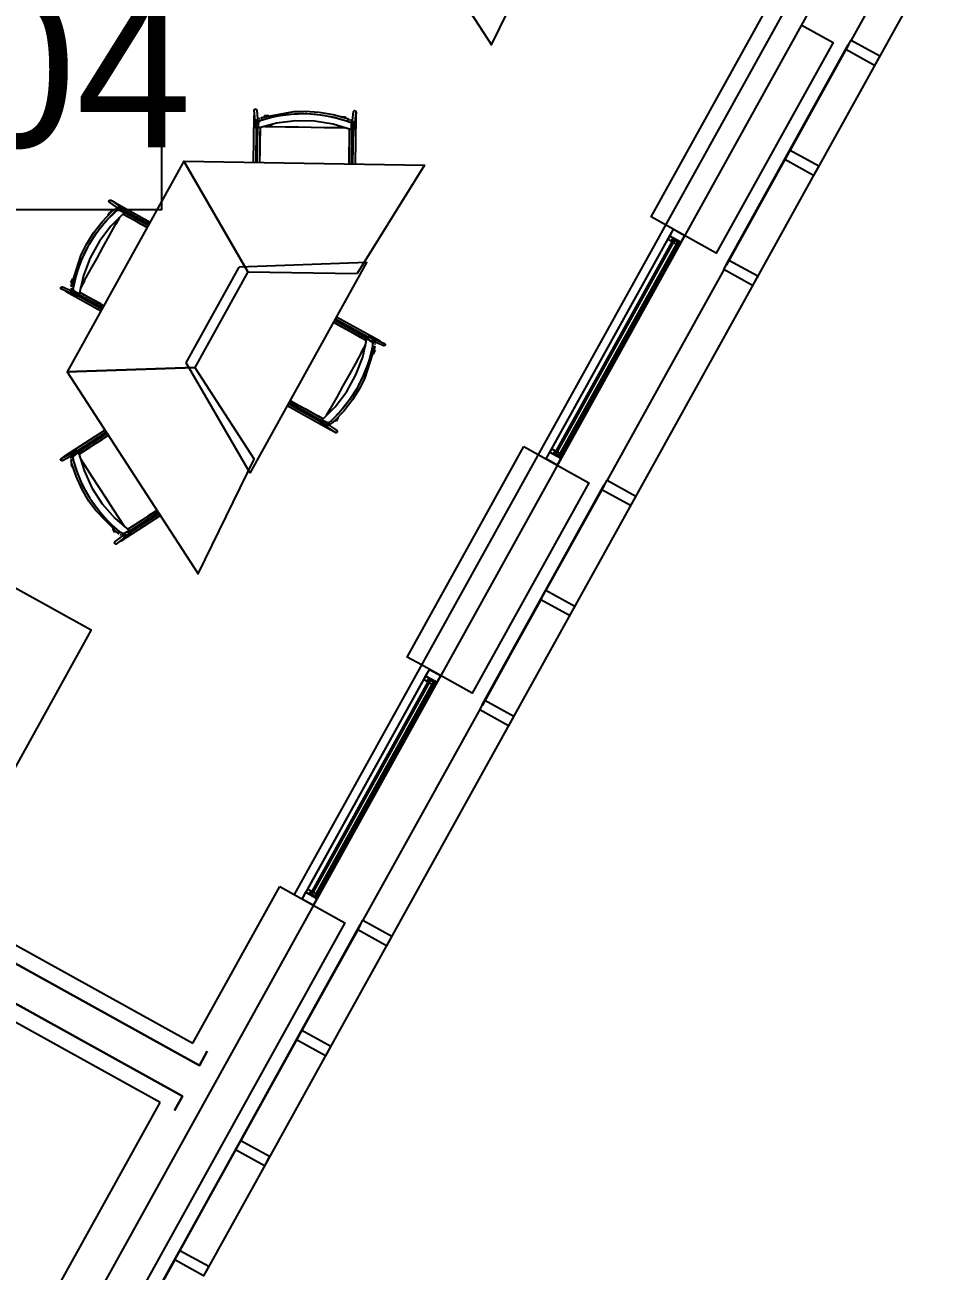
# Model space of a CAD drawing. Header units: metres. Extents: x 3.2 to 22.3, y 0.7 to 22.8.
# Drawn here: x 14.153 to 15.796, y 2.94 to 5.182 of the extents above; entities that cross this region are included whole.
import ezdxf

# ---------------------------------------------------------------- set-up
doc = ezdxf.new("R2010")
doc.units = ezdxf.units.M
for name, color, linetype in [('ARREDI', 9, 'Continuous'), ('INFISSI_VETRATE', 4, 'Continuous'), ('PARETI_STRUTTURE', 7, 'Continuous'), ('WAYFINDING_RIQUADRI', 7, 'Continuous'), ('WAYFINDING_TESTI', 7, 'Continuous')]:
    doc.layers.add(name, color=color, linetype=linetype)

msp = doc.modelspace()

# ---------------------------------------------------------------- linework, layer by layer
at = {"layer": 'ARREDI'}
for points in [[(14.7572, 5.5097), (14.9927, 5.1461), (15.0937, 5.3523)], [(14.567, 5.0269), (14.5665, 5.0275), (14.5662, 5.0282), (14.5662, 5.0284), (14.5662, 5.0289), (14.5664, 5.0297), (14.5669, 5.0302), (14.5676, 5.0306), (14.5683, 5.0308), (14.569, 5.0307), (14.5697, 5.0303)], [(14.5697, 5.0303), (14.5702, 5.0297), (14.5705, 5.029), (14.5705, 5.0288), (14.5705, 5.0283), (14.5702, 5.0276), (14.5698, 5.027)], [(14.7454, 5.0242), (14.745, 5.0248), (14.7448, 5.0255), (14.7448, 5.026), (14.7448, 5.0262), (14.7451, 5.0269), (14.7456, 5.0274)], [(14.7456, 5.0274), (14.7463, 5.0278), (14.747, 5.0279), (14.7478, 5.0277), (14.7484, 5.0273), (14.7489, 5.0267), (14.7491, 5.026), (14.7491, 5.0255), (14.749, 5.0252), (14.7487, 5.0246), (14.7482, 5.024)], [(14.5659, 5.0189), (14.5659, 5.0189), (14.5662, 5.0189), (14.5667, 5.0189)], [(14.5667, 5.0189), (14.5674, 5.0189)], [(14.5706, 5.0078), (14.5701, 5.0083), (14.5698, 5.009), (14.5698, 5.0096), (14.5698, 5.0097), (14.57, 5.0104), (14.5701, 5.0104), (14.5705, 5.011), (14.5712, 5.0114), (14.5719, 5.0115)], [(14.5738, 5.0105), (14.5741, 5.0098), (14.5741, 5.0092), (14.5741, 5.0091), (14.5739, 5.0084), (14.5739, 5.0084), (14.5734, 5.0078), (14.5727, 5.0074), (14.572, 5.0073), (14.5713, 5.0074), (14.5706, 5.0078)], [(14.5723, 5.0041), (14.5725, 5.0056), (14.5731, 5.0115)], [(14.734, 5.0088), (14.7362, 5.0078), (14.7383, 5.0068), (14.7397, 5.0058), (14.7402, 5.0051), (14.7406, 4.9992), (14.741, 4.9933), (14.7083, 5.0035), (14.6745, 5.0089), (14.6402, 5.0094), (14.6062, 5.0051), (14.5732, 4.9961), (14.5738, 5.0019), (14.5744, 5.0078)], [(14.5744, 5.0078), (14.5749, 5.0085), (14.5763, 5.0094), (14.5783, 5.0104), (14.5807, 5.0113)], [(14.5744, 5.0078), (14.5749, 5.0085), (14.5764, 5.0094), (14.5784, 5.0104), (14.5807, 5.0112)], [(14.5762, 5.0136), (14.575, 5.0131)], [(14.575, 5.013), (14.5761, 5.0136)], [(14.58, 5.0128), (14.5798, 5.0135), (14.5796, 5.0142), (14.5793, 5.0149), (14.5792, 5.0153), (14.5791, 5.0156), (14.5791, 5.0156), (14.5791, 5.0156), (14.5792, 5.0154)], [(14.58, 5.0128), (14.5802, 5.0122), (14.5804, 5.0118), (14.5804, 5.0116)], [(14.5807, 5.0113), (14.5995, 5.0164), (14.6187, 5.02), (14.6378, 5.022)], [(14.5809, 5.0113), (14.5996, 5.0164), (14.6187, 5.02), (14.6378, 5.022)], [(14.5847, 5.0192), (14.5847, 5.019), (14.5847, 5.0185), (14.5847, 5.0178), (14.5846, 5.0171)], [(14.5847, 5.0193), (14.5847, 5.0192)], [(14.6384, 5.0221), (14.6547, 5.0225)], [(14.6548, 5.0225), (14.6384, 5.0221)], [(14.6604, 5.0224), (14.677, 5.0214), (14.6963, 5.0187), (14.7153, 5.0145), (14.7338, 5.0088)], [(14.6604, 5.0224), (14.677, 5.0214), (14.6963, 5.0187), (14.7154, 5.0145), (14.734, 5.0088)], [(14.7303, 5.0147), (14.7303, 5.0155), (14.7303, 5.0161), (14.7303, 5.0166), (14.7303, 5.0169)], [(14.734, 5.0088), (14.7363, 5.0078), (14.7384, 5.0068), (14.7397, 5.0058), (14.7402, 5.0051)], [(14.7343, 5.0091), (14.7344, 5.0093), (14.7345, 5.0097), (14.7347, 5.0103)], [(14.7347, 5.0103), (14.735, 5.011), (14.7353, 5.0117), (14.7355, 5.0123), (14.7357, 5.0128), (14.7358, 5.0131)], [(14.7365, 5.0119), (14.7355, 5.0123)], [(14.7355, 5.0123), (14.7365, 5.0119)], [(14.7387, 5.0109), (14.7377, 5.0114)], [(14.7378, 5.0114), (14.7389, 5.0108)], [(14.7411, 5.0094), (14.7397, 5.0104)], [(14.7398, 5.0104), (14.7412, 5.0094)], [(14.744, 5.005), (14.7433, 5.0046), (14.7426, 5.0045), (14.7418, 5.0047), (14.7412, 5.0051), (14.7408, 5.0056), (14.7407, 5.0057), (14.7405, 5.0063), (14.7405, 5.0065), (14.7406, 5.0071), (14.7409, 5.0078), (14.7414, 5.0083)], [(14.7418, 5.007), (14.7421, 5.0028), (14.7422, 5.0012)], [(14.7421, 5.0086), (14.7428, 5.0087), (14.7435, 5.0086), (14.7442, 5.0082), (14.7446, 5.0076), (14.7446, 5.0076), (14.7448, 5.0069), (14.7449, 5.0067), (14.7448, 5.0062), (14.7445, 5.0055), (14.744, 5.005)], [(14.7421, 5.0047), (14.7421, 5.0047)], [(14.7476, 5.016), (14.7482, 5.016)], [(14.7491, 5.0159), (14.7491, 5.0159), (14.7487, 5.0159), (14.7482, 5.016)], [(14.5695, 4.9956), (14.569, 4.9961), (14.5687, 4.9968), (14.5686, 4.9971), (14.5687, 4.9976), (14.5689, 4.9983), (14.5694, 4.9988), (14.57, 4.9992), (14.5708, 4.9994)], [(14.5727, 4.9962), (14.5722, 4.9956), (14.5716, 4.9952), (14.5709, 4.9951), (14.5701, 4.9952), (14.5695, 4.9956)], [(14.5766, 4.997), (14.5764, 4.9842), (14.5762, 4.9689), (14.5759, 4.9536), (14.5757, 4.9384), (14.5756, 4.9344)], [(14.5852, 4.9994), (14.5995, 4.9991), (14.6225, 4.9987), (14.6456, 4.9984), (14.6687, 4.998), (14.6918, 4.9976), (14.7148, 4.9973), (14.7291, 4.997)], [(14.5991, 4.9991), (14.5852, 4.9993)], [(14.7291, 4.997), (14.7152, 4.9972)], [(14.7376, 4.9944), (14.7375, 4.984), (14.7373, 4.971), (14.737, 4.9581), (14.7368, 4.9452), (14.7366, 4.9322)], [(14.741, 4.9933), (14.7419, 4.9955)], [(14.7447, 4.9927), (14.7441, 4.9924), (14.7433, 4.9923), (14.7426, 4.9925), (14.742, 4.9929), (14.7415, 4.9935), (14.7413, 4.9942)], [(14.7423, 4.9986), (14.7423, 4.9996)], [(14.7443, 4.9964), (14.7449, 4.996), (14.7454, 4.9954), (14.7456, 4.9947), (14.7456, 4.9942), (14.7456, 4.9939), (14.7453, 4.9933), (14.7447, 4.9927)], [(14.4396, 4.9366), (14.2296, 4.5578), (14.459, 4.5656)], [(14.4396, 4.9366), (14.8726, 4.9296), (14.7513, 4.7346)], [(14.3046, 4.8644), (14.3046, 4.8652), (14.3049, 4.8658), (14.3054, 4.8664), (14.306, 4.8668), (14.3068, 4.8669), (14.3075, 4.8668), (14.3079, 4.8665), (14.3079, 4.8665), (14.3081, 4.8664), (14.3086, 4.8658), (14.3088, 4.8651)], [(14.3156, 4.8453), (14.3174, 4.8469), (14.3193, 4.8482), (14.3208, 4.849), (14.3217, 4.8491), (14.3271, 4.8467), (14.3325, 4.8443), (14.3082, 4.8202), (14.2875, 4.7929), (14.2708, 4.7629), (14.2587, 4.7309), (14.2511, 4.6975), (14.2462, 4.7008), (14.2413, 4.7041)], [(14.2689, 4.7868), (14.2776, 4.801), (14.2891, 4.8168), (14.3017, 4.8316), (14.3156, 4.8453)], [(14.2689, 4.7868), (14.2776, 4.801), (14.289, 4.8168), (14.3017, 4.8315), (14.3155, 4.8452)], [(14.3067, 4.8626), (14.3059, 4.8627), (14.3055, 4.863), (14.3055, 4.863), (14.3053, 4.8631), (14.3048, 4.8637), (14.3046, 4.8644)], [(14.3086, 4.8449), (14.3079, 4.8452), (14.3074, 4.8455), (14.3069, 4.8458), (14.3067, 4.8459)], [(14.3126, 4.849), (14.3126, 4.8489)], [(14.3146, 4.8467), (14.3141, 4.8473), (14.3136, 4.8478), (14.3132, 4.8483), (14.3128, 4.8487), (14.3126, 4.8489)], [(14.314, 4.849), (14.3132, 4.8483)], [(14.3146, 4.8467), (14.315, 4.8463), (14.3153, 4.8459), (14.3155, 4.8458)], [(14.3161, 4.8507), (14.315, 4.8499)], [(14.3151, 4.8499), (14.3161, 4.8507)], [(14.3156, 4.8607), (14.3159, 4.8613)], [(14.3156, 4.8453), (14.3175, 4.847), (14.3194, 4.8483), (14.3209, 4.849), (14.3217, 4.8491)], [(14.3159, 4.8613), (14.3162, 4.8617), (14.3163, 4.862), (14.3164, 4.862)], [(14.3164, 4.862), (14.3164, 4.862)], [(14.3184, 4.852), (14.3169, 4.8512)], [(14.3169, 4.8512), (14.3184, 4.852)], [(14.3195, 4.8524), (14.3198, 4.8531), (14.3203, 4.8537), (14.3209, 4.8541), (14.3216, 4.8542), (14.3217, 4.8542), (14.3223, 4.854), (14.3225, 4.854), (14.323, 4.8537), (14.3234, 4.8531), (14.3237, 4.8524)], [(14.3237, 4.8524), (14.3236, 4.8516), (14.3234, 4.8509), (14.3229, 4.8503), (14.3223, 4.85), (14.3215, 4.8499), (14.3215, 4.8499), (14.3208, 4.85), (14.3207, 4.8501), (14.3202, 4.8504), (14.3197, 4.851), (14.3195, 4.8517)], [(14.3207, 4.8514), (14.3246, 4.8497), (14.3261, 4.849)], [(14.3285, 4.848), (14.3276, 4.8483)], [(14.3308, 4.848), (14.3313, 4.8486), (14.332, 4.849), (14.3327, 4.8491), (14.3335, 4.849), (14.3339, 4.8487), (14.3339, 4.8487), (14.3341, 4.8486), (14.3346, 4.848), (14.3348, 4.8473)], [(14.3325, 4.8443), (14.331, 4.846)], [(14.3348, 4.8473), (14.3348, 4.8465), (14.3345, 4.8458), (14.334, 4.8453), (14.3334, 4.8449), (14.3326, 4.8448), (14.3319, 4.8449)], [(14.2539, 4.7096), (14.2608, 4.7222), (14.272, 4.7423), (14.2832, 4.7625), (14.2944, 4.7827), (14.3056, 4.8029), (14.3167, 4.823), (14.3237, 4.8355)], [(14.3237, 4.8355), (14.3169, 4.8233)], [(14.33, 4.8418), (14.3391, 4.8367), (14.3504, 4.8305), (14.3617, 4.8242), (14.373, 4.8179)], [(14.2589, 4.7673), (14.2662, 4.7819)], [(14.2662, 4.7819), (14.2589, 4.7673)], [(14.2413, 4.7114), (14.2456, 4.7304), (14.2514, 4.749), (14.2586, 4.7667)], [(14.2413, 4.7113), (14.2456, 4.7303), (14.2514, 4.7489), (14.2586, 4.7667)], [(14.5585, 4.3755), (14.7685, 4.7543), (14.539, 4.7464)], [(14.5545, 4.7378), (14.459, 4.5656), (14.2296, 4.5578)], [(14.4436, 4.5742), (14.539, 4.7464)], [(14.5545, 4.7378), (14.7513, 4.7346)], [(14.221, 4.7065), (14.2202, 4.7064), (14.2195, 4.7065), (14.2193, 4.7065), (14.2192, 4.7065), (14.2188, 4.7068), (14.2183, 4.7073), (14.218, 4.708), (14.218, 4.7088), (14.2182, 4.7095), (14.2187, 4.7101), (14.2193, 4.7105)], [(14.2193, 4.7105), (14.22, 4.7107), (14.2208, 4.7106), (14.221, 4.7105), (14.221, 4.7105), (14.2214, 4.7103), (14.2219, 4.7097)], [(14.2361, 4.7185), (14.2363, 4.7184), (14.2368, 4.7182), (14.2373, 4.7178), (14.238, 4.7175)], [(14.2388, 4.7115), (14.2381, 4.7116), (14.2374, 4.7118), (14.2369, 4.7118), (14.2367, 4.7119), (14.2366, 4.7119), (14.2366, 4.7119), (14.2369, 4.7119)], [(14.2396, 4.7114), (14.2402, 4.7113), (14.2406, 4.7112), (14.2409, 4.7112)], [(14.2413, 4.7041), (14.241, 4.7049), (14.2408, 4.7066), (14.2409, 4.7089), (14.2413, 4.7113)], [(14.2413, 4.7041), (14.241, 4.7048), (14.2408, 4.7065), (14.2409, 4.7088), (14.2413, 4.7113)], [(14.2606, 4.7218), (14.2539, 4.7096)], [(14.2275, 4.7018), (14.2277, 4.7021), (14.2279, 4.7025)], [(14.2275, 4.7018), (14.2275, 4.7018)], [(14.2279, 4.7025), (14.2283, 4.7031)], [(14.2396, 4.7007), (14.2389, 4.7005), (14.2381, 4.7006), (14.2376, 4.7009), (14.2375, 4.701), (14.237, 4.7014), (14.237, 4.7015), (14.2367, 4.7022), (14.2367, 4.7029), (14.2369, 4.7036), (14.2374, 4.7042)], [(14.2371, 4.7062), (14.237, 4.7071), (14.2371, 4.7083)], [(14.237, 4.707), (14.237, 4.7083)], [(14.2436, 4.7005), (14.2424, 4.7013), (14.2375, 4.7046)], [(14.2387, 4.7048), (14.2394, 4.7047), (14.24, 4.7045), (14.2401, 4.7044), (14.2406, 4.7039), (14.2406, 4.7039), (14.2409, 4.7032), (14.2409, 4.7024), (14.2407, 4.7017), (14.2402, 4.7011), (14.2396, 4.7007)], [(14.2498, 4.694), (14.2491, 4.6938), (14.2483, 4.6939), (14.2481, 4.694), (14.2481, 4.694), (14.2477, 4.6942), (14.2472, 4.6947), (14.2469, 4.6954), (14.2468, 4.6962), (14.2471, 4.6969)], [(14.2503, 4.6977), (14.2508, 4.6971), (14.2511, 4.6964), (14.2511, 4.6957), (14.2509, 4.695), (14.2504, 4.6944), (14.2498, 4.694)], [(14.2955, 4.6768), (14.2898, 4.6799), (14.2765, 4.6874), (14.2631, 4.6948), (14.2519, 4.7009)], [(14.7089, 4.6469), (14.7168, 4.6425), (14.7301, 4.6351), (14.7435, 4.6277), (14.7569, 4.6203), (14.768, 4.6141)], [(14.7697, 4.6174), (14.7692, 4.6179), (14.7689, 4.6186), (14.7689, 4.6194), (14.7691, 4.6201), (14.7695, 4.6207), (14.7702, 4.6211)], [(14.7702, 4.6211), (14.7709, 4.6213), (14.7716, 4.6212), (14.7718, 4.6211), (14.7719, 4.6211), (14.7723, 4.6209), (14.7728, 4.6203), (14.7731, 4.6196), (14.7731, 4.6189), (14.7729, 4.6182)], [(14.7044, 4.4698), (14.7025, 4.4682), (14.7006, 4.4669), (14.6991, 4.4661), (14.6983, 4.466), (14.6928, 4.4684), (14.6875, 4.4708), (14.7118, 4.4949), (14.7325, 4.5222), (14.7491, 4.5522), (14.7613, 4.5842), (14.7688, 4.6176), (14.7737, 4.6143), (14.7786, 4.611)], [(14.7661, 4.6055), (14.7591, 4.5929), (14.748, 4.5728), (14.7368, 4.5526), (14.7256, 4.5324), (14.7144, 4.5122), (14.7032, 4.4921), (14.6963, 4.4795)], [(14.7593, 4.5933), (14.7661, 4.6055)], [(14.7787, 4.6036), (14.7744, 4.5847), (14.7685, 4.5661), (14.7613, 4.5483)], [(14.7787, 4.6038), (14.7744, 4.5848), (14.7687, 4.5667)], [(14.7764, 4.6146), (14.7776, 4.6138), (14.7821, 4.6107)], [(14.7786, 4.611), (14.779, 4.6102), (14.7791, 4.6085), (14.779, 4.6062), (14.7787, 4.6038)], [(14.7787, 4.611), (14.779, 4.6102), (14.7792, 4.6086), (14.7791, 4.6063), (14.7787, 4.6038)], [(14.7813, 4.6103), (14.7805, 4.6104), (14.78, 4.6106), (14.7799, 4.6107), (14.7794, 4.6112), (14.7794, 4.6112), (14.7791, 4.6119), (14.7791, 4.6126), (14.7793, 4.6133), (14.7797, 4.6139), (14.7804, 4.6144)], [(14.7804, 4.6037), (14.7798, 4.6038), (14.7793, 4.6039), (14.7791, 4.6039)], [(14.7804, 4.6144), (14.7811, 4.6145), (14.7818, 4.6145), (14.7824, 4.6142), (14.7825, 4.6141), (14.783, 4.6136), (14.783, 4.6136), (14.7833, 4.6129), (14.7833, 4.6122), (14.7831, 4.6115), (14.7826, 4.6109)], [(14.7811, 4.6036), (14.7819, 4.6034), (14.7825, 4.6033), (14.783, 4.6032), (14.7833, 4.6032), (14.7833, 4.6032), (14.7833, 4.6032), (14.7831, 4.6032)], [(14.7839, 4.5965), (14.7836, 4.5967), (14.7832, 4.5969), (14.7826, 4.5972), (14.782, 4.5976)], [(14.7829, 4.6088), (14.783, 4.608), (14.7829, 4.6067)], [(14.783, 4.608), (14.7829, 4.6067)], [(14.792, 4.6125), (14.7917, 4.612)], [(14.7924, 4.6133), (14.7923, 4.613), (14.792, 4.6125)], [(14.7924, 4.6133), (14.7925, 4.6133)], [(14.8007, 4.6046), (14.8, 4.6044), (14.7992, 4.6045), (14.799, 4.6046), (14.799, 4.6046), (14.7986, 4.6048), (14.798, 4.6054)], [(14.799, 4.6085), (14.7997, 4.6087), (14.8005, 4.6086), (14.8007, 4.6085), (14.8007, 4.6085), (14.8011, 4.6083), (14.8017, 4.6077), (14.8019, 4.607), (14.802, 4.6063), (14.8018, 4.6056), (14.8013, 4.605), (14.8007, 4.6046)], [(14.2296, 4.5578), (14.465, 4.1942), (14.5661, 4.4004)], [(14.5585, 4.3755), (14.4435, 4.5742)], [(14.459, 4.5656), (14.5661, 4.4004)], [(14.7613, 4.5484), (14.7686, 4.5662)], [(14.7611, 4.5478), (14.7537, 4.5332)], [(14.7537, 4.5332), (14.7611, 4.5478)], [(14.751, 4.5283), (14.7423, 4.514), (14.7309, 4.4982), (14.7182, 4.4835), (14.7044, 4.4697)], [(14.751, 4.5283), (14.7424, 4.5141), (14.7309, 4.4983), (14.7183, 4.4835), (14.7045, 4.4698)], [(14.6308, 4.5061), (14.6356, 4.5034), (14.6583, 4.4909), (14.6695, 4.4846), (14.6808, 4.4783), (14.69, 4.4733)], [(14.6963, 4.4795), (14.703, 4.4917)], [(14.6852, 4.4678), (14.6852, 4.4685), (14.6854, 4.4692), (14.6859, 4.4698), (14.6866, 4.4702), (14.6873, 4.4703), (14.6881, 4.4702)], [(14.6891, 4.467), (14.6886, 4.4665), (14.688, 4.4661), (14.6872, 4.466), (14.6865, 4.4661), (14.6861, 4.4663), (14.686, 4.4663), (14.6859, 4.4665), (14.6854, 4.4671), (14.6852, 4.4678)], [(14.6875, 4.4708), (14.6889, 4.469)], [(14.6915, 4.4671), (14.6924, 4.4667)], [(14.6993, 4.4637), (14.6953, 4.4654), (14.6938, 4.4661)], [(14.6963, 4.4627), (14.6963, 4.4635), (14.6966, 4.4642), (14.6971, 4.4647), (14.6977, 4.4651), (14.6984, 4.4652), (14.6984, 4.4652), (14.6992, 4.4651), (14.6993, 4.465), (14.6998, 4.4647), (14.7002, 4.4641), (14.7005, 4.4634)], [(14.7005, 4.4627), (14.7002, 4.462), (14.6997, 4.4614), (14.6991, 4.461), (14.6984, 4.4609), (14.6983, 4.4609), (14.6976, 4.461), (14.6975, 4.4611), (14.697, 4.4614), (14.6965, 4.462), (14.6963, 4.4627)], [(14.7044, 4.4697), (14.7024, 4.4681), (14.7006, 4.4668), (14.6991, 4.4661), (14.6982, 4.4659)], [(14.7016, 4.4631), (14.7031, 4.4639)], [(14.7031, 4.4638), (14.7016, 4.4631)], [(14.7039, 4.4644), (14.705, 4.4652)], [(14.7049, 4.4651), (14.7039, 4.4644)], [(14.7054, 4.4683), (14.705, 4.4688), (14.7046, 4.4692), (14.7045, 4.4693)], [(14.7054, 4.4683), (14.7059, 4.4678), (14.7064, 4.4672), (14.7068, 4.4667), (14.7072, 4.4664), (14.7073, 4.4661)], [(14.706, 4.466), (14.7068, 4.4667)], [(14.7074, 4.4661), (14.7074, 4.4661)], [(14.7114, 4.4702), (14.712, 4.4699), (14.7126, 4.4695), (14.713, 4.4693), (14.7133, 4.4692)], [(14.251, 4.4096), (14.2597, 4.4152), (14.2706, 4.4223), (14.2814, 4.4293), (14.2923, 4.4363), (14.3031, 4.4433)], [(14.7036, 4.453), (14.7036, 4.453), (14.7036, 4.4531), (14.7038, 4.4533), (14.704, 4.4538)], [(14.7043, 4.4544), (14.704, 4.4538)], [(14.7154, 4.4507), (14.7154, 4.4499), (14.7151, 4.4492), (14.7146, 4.4487), (14.7139, 4.4483), (14.7132, 4.4482), (14.7125, 4.4483), (14.712, 4.4485), (14.712, 4.4485), (14.7118, 4.4487), (14.7114, 4.4493), (14.7111, 4.45)], [(14.7133, 4.4525), (14.714, 4.4523), (14.7145, 4.4521), (14.7145, 4.4521), (14.7147, 4.452), (14.7151, 4.4514), (14.7154, 4.4507)], [(14.2191, 4.3978), (14.2184, 4.3981), (14.2179, 4.3987), (14.2177, 4.3994), (14.2177, 4.4002), (14.2179, 4.4009), (14.2184, 4.4015), (14.2188, 4.4017), (14.2188, 4.4017), (14.219, 4.4018), (14.2197, 4.402), (14.2205, 4.4019)], [(14.2216, 4.3988), (14.2212, 4.3982), (14.2208, 4.3979), (14.2208, 4.3979), (14.2205, 4.3978), (14.2198, 4.3977), (14.2191, 4.3978)], [(14.2267, 4.4071), (14.2267, 4.407)], [(14.2267, 4.407), (14.2269, 4.4068), (14.2272, 4.4063)], [(14.2275, 4.4058), (14.2272, 4.4063)], [(14.2367, 4.4053), (14.2362, 4.4059), (14.2359, 4.4066), (14.2359, 4.4073), (14.2361, 4.408), (14.2361, 4.4081), (14.2366, 4.4086), (14.2367, 4.4087), (14.2372, 4.4089), (14.2379, 4.4091), (14.2387, 4.4089)], [(14.2365, 4.4041), (14.2365, 4.4024)], [(14.2365, 4.4025), (14.2365, 4.4041)], [(14.2368, 4.3977), (14.2365, 4.3976), (14.2365, 4.3976), (14.2365, 4.3976)], [(14.2368, 4.4002), (14.2366, 4.4015)], [(14.2366, 4.4012), (14.2368, 4.4001)], [(14.2373, 4.3978), (14.237, 4.3988)], [(14.2371, 4.3988), (14.2373, 4.3978)], [(14.2387, 4.4089), (14.2393, 4.4086), (14.2398, 4.408), (14.2401, 4.4073), (14.2401, 4.4066), (14.2399, 4.4059), (14.2399, 4.4059), (14.2394, 4.4053), (14.2393, 4.4052), (14.2388, 4.4049), (14.2381, 4.4048), (14.2373, 4.4049)], [(14.2386, 4.3981), (14.2379, 4.3979), (14.2373, 4.3978)], [(14.2381, 4.4059), (14.2415, 4.4085), (14.2428, 4.4095)], [(14.2394, 4.3983), (14.24, 4.3984), (14.2404, 4.3986), (14.2406, 4.3986)], [(14.2411, 4.3985), (14.2406, 4.4009), (14.2403, 4.4032), (14.2403, 4.4049), (14.2406, 4.4057), (14.2453, 4.4093), (14.25, 4.4129), (14.2598, 4.3802), (14.2741, 4.349), (14.2927, 4.3202), (14.3153, 4.2944), (14.3412, 4.2721), (14.336, 4.2693), (14.3308, 4.2665)], [(14.2411, 4.3985), (14.2405, 4.401), (14.2403, 4.4033), (14.2403, 4.4049), (14.2406, 4.4057)], [(14.2708, 4.3298), (14.2623, 4.3442), (14.2538, 4.3617), (14.2467, 4.3799), (14.2411, 4.3985)], [(14.2708, 4.3298), (14.2623, 4.3441), (14.2538, 4.3616), (14.2467, 4.3798), (14.2411, 4.3984)], [(14.2456, 4.414), (14.2456, 4.4147), (14.2458, 4.4154), (14.2463, 4.416), (14.2467, 4.4163), (14.2469, 4.4164), (14.2477, 4.4165), (14.2484, 4.4164)], [(14.25, 4.413), (14.2477, 4.4125)], [(14.2484, 4.4164), (14.2491, 4.416), (14.2495, 4.4154), (14.2498, 4.4148), (14.2498, 4.414), (14.2496, 4.4133), (14.2491, 4.4127)], [(14.2535, 4.401), (14.2611, 4.3893)], [(14.2535, 4.401), (14.2613, 4.389), (14.2738, 4.3697), (14.2864, 4.3503), (14.2989, 4.3309), (14.3115, 4.3115), (14.324, 4.2922), (14.3318, 4.2802)], [(14.2364, 4.3909), (14.2366, 4.3911), (14.237, 4.3913), (14.2376, 4.3917), (14.2382, 4.3921)], [(14.2832, 4.3118), (14.2738, 4.3251)], [(14.2738, 4.3251), (14.2833, 4.3117)], [(14.3243, 4.27), (14.3096, 4.2827), (14.2959, 4.2965), (14.2836, 4.3113)], [(14.3244, 4.2699), (14.3096, 4.2826), (14.296, 4.2965), (14.2836, 4.3113)], [(14.3911, 4.3084), (14.3877, 4.3062), (14.3749, 4.298), (14.3621, 4.2896), (14.3492, 4.2813), (14.3385, 4.2744)], [(14.3242, 4.2919), (14.3318, 4.2802)], [(14.3172, 4.2698), (14.3167, 4.2695), (14.3162, 4.2691), (14.3158, 4.2688), (14.3156, 4.2687)], [(14.3218, 4.2662), (14.3217, 4.2661), (14.3216, 4.266), (14.3217, 4.2661), (14.3218, 4.2663), (14.3222, 4.2667), (14.3226, 4.2672), (14.3235, 4.2684)], [(14.3243, 4.2694), (14.3242, 4.2693), (14.3239, 4.2689), (14.3235, 4.2684)], [(14.3307, 4.2665), (14.3299, 4.2666), (14.3283, 4.2672), (14.3263, 4.2684), (14.3244, 4.2699)], [(14.3308, 4.2665), (14.3299, 4.2666), (14.3284, 4.2672), (14.3264, 4.2683), (14.3244, 4.2699)], [(14.325, 4.2648), (14.3261, 4.2641)], [(14.3261, 4.2641), (14.325, 4.2647)], [(14.335, 4.2668), (14.3337, 4.2662), (14.3285, 4.2634)], [(14.3287, 4.2638), (14.3289, 4.2645), (14.3293, 4.2652), (14.3298, 4.2655), (14.3299, 4.2656), (14.3306, 4.2658), (14.3313, 4.2657), (14.332, 4.2654), (14.3325, 4.2648), (14.3328, 4.2641), (14.3329, 4.2634)], [(14.3329, 4.2634), (14.3327, 4.2627), (14.3323, 4.2621), (14.3318, 4.2617), (14.3317, 4.2616), (14.3311, 4.2615), (14.331, 4.2615), (14.3303, 4.2615), (14.3296, 4.2619), (14.3291, 4.2624)], [(14.3437, 4.2692), (14.3435, 4.2685), (14.3431, 4.2679), (14.3429, 4.2677), (14.3429, 4.2677), (14.3425, 4.2675), (14.3417, 4.2673), (14.341, 4.2674), (14.3403, 4.2677), (14.3398, 4.2682)], [(14.3413, 4.2716), (14.3421, 4.2715), (14.3428, 4.2712), (14.3433, 4.2707), (14.3436, 4.27), (14.3437, 4.2692)], [(14.3147, 4.2501), (14.3149, 4.2508), (14.3153, 4.2514), (14.3155, 4.2516), (14.3155, 4.2516), (14.3159, 4.2519), (14.3167, 4.252)], [(14.319, 4.2497), (14.3188, 4.249), (14.3184, 4.2484), (14.3182, 4.2482), (14.3182, 4.2482), (14.3178, 4.2479), (14.3171, 4.2477), (14.3163, 4.2478), (14.3156, 4.2481), (14.3151, 4.2487), (14.3148, 4.2494), (14.3147, 4.2501)], [(14.3258, 4.254), (14.3255, 4.2545)], [(14.3263, 4.2533), (14.3263, 4.2532), (14.3261, 4.2535), (14.3258, 4.254)]]:
    msp.add_lwpolyline(points, dxfattribs=at)
for points in [[(15.6347, 5.1465), (15.6351, 5.1463), (15.5253, 4.9483), (15.525, 4.9485)], [(14.5732, 4.9961), (14.5722, 4.9989)], [(14.5545, 4.7378), (14.4396, 4.9366)], [(15.525, 4.9485), (15.5253, 4.9483), (15.4156, 4.7503), (15.4152, 4.7505)], [(15.3136, 4.8022), (15.3197, 4.7988), (15.3163, 4.7929), (15.3103, 4.7962)], [(15.3136, 4.8022), (15.3203, 4.8143), (15.3403, 4.8033), (15.3302, 4.7849), (15.329, 4.7856), (15.3324, 4.7918)], [(15.3181, 4.7919), (15.3163, 4.7929), (15.3179, 4.7957), (15.3196, 4.7948)], [(15.3255, 4.7875), (15.32, 4.7905), (15.3225, 4.795), (15.328, 4.792)], [(15.331, 4.7893), (15.3291, 4.7858), (15.3277, 4.7866), (15.3296, 4.79)], [(14.2511, 4.6975), (14.2482, 4.6979)], [(14.7688, 4.6176), (14.7718, 4.6172)], [(15.098, 4.4132), (15.1013, 4.4192), (15.1073, 4.4158), (15.104, 4.4099)], [(13.5537, 4.0958), (13.7217, 4.3989), (14.2727, 4.0934), (14.1047, 3.7904)], [(15.098, 4.4132), (15.1168, 4.4028), (15.1202, 4.409), (15.1214, 4.4083), (15.1112, 4.39), (15.0913, 4.4011)], [(15.109, 4.4149), (15.1075, 4.412), (15.1057, 4.413), (15.1073, 4.4158)], [(15.1167, 4.4109), (15.1143, 4.4064), (15.1088, 4.4095), (15.1112, 4.414)], [(15.1182, 4.4053), (15.1168, 4.4061), (15.1187, 4.4095), (15.1201, 4.4087)], [(15.1957, 4.3545), (15.196, 4.3543), (15.0862, 4.1562), (15.0859, 4.1564)], [(14.3412, 4.2721), (14.3394, 4.2696)], [(15.0859, 4.1564), (15.0862, 4.1562), (14.9765, 3.9582), (14.9761, 3.9584)], [(14.8745, 4.0101), (14.8813, 4.0223), (14.9012, 4.0112), (14.8911, 3.9929), (14.8899, 3.9935), (14.8933, 3.9997)], [(14.8745, 4.0101), (14.8806, 4.0068), (14.8773, 4.0008), (14.8712, 4.0042)], [(14.879, 3.9999), (14.8773, 4.0008), (14.8789, 4.0037), (14.8806, 4.0027)], [(14.8864, 3.9954), (14.8809, 3.9985), (14.8834, 4.003), (14.8889, 3.9999)], [(14.892, 3.9972), (14.89, 3.9938), (14.8886, 3.9945), (14.8905, 3.998)], [(14.6589, 3.6212), (14.6777, 3.6107), (14.6812, 3.6169), (14.6823, 3.6163), (14.6722, 3.598), (14.6522, 3.609)], [(14.6589, 3.6212), (14.6622, 3.6271), (14.6683, 3.6238), (14.665, 3.6178)], [(14.67, 3.6228), (14.6684, 3.62), (14.6667, 3.6209), (14.6683, 3.6238)], [(14.6777, 3.6189), (14.6752, 3.6144), (14.6697, 3.6174), (14.6722, 3.6219)], [(14.6791, 3.6132), (14.6777, 3.614), (14.6796, 3.6175), (14.681, 3.6167)], [(14.7566, 3.5624), (14.7569, 3.5622), (14.6472, 3.3642), (14.6468, 3.3644)], [(14.6468, 3.3644), (14.6472, 3.3642), (14.5374, 3.1662), (14.5371, 3.1664)], [(14.5371, 3.1664), (14.5374, 3.1662), (14.4276, 2.9682), (14.4273, 2.9684)], [(14.4273, 2.9684), (14.4276, 2.9682), (14.3179, 2.7702), (14.3175, 2.7703)]]:
    msp.add_lwpolyline(points, close=True, dxfattribs=at)
at = {"layer": 'INFISSI_VETRATE'}
for points in [[(15.3144, 4.7626), (15.3083, 4.7565)], [(15.2922, 4.7404), (15.2861, 4.7343)], [(15.2798, 4.7001), (15.2737, 4.6941)], [(15.2575, 4.6779), (15.2515, 4.6718)], [(15.2451, 4.6376), (15.2391, 4.6316)], [(15.2229, 4.6154), (15.2169, 4.6094)], [(15.2105, 4.5752), (15.2044, 4.5691)], [(15.1883, 4.553), (15.1822, 4.5469)], [(15.1759, 4.5127), (15.1698, 4.5066)], [(15.1536, 4.4905), (15.1476, 4.4844)], [(15.1412, 4.4502), (15.1352, 4.4442)], [(15.119, 4.428), (15.113, 4.4219)], [(14.8766, 3.9907), (14.8705, 3.9846)], [(14.8642, 3.9504), (14.8581, 3.9444)], [(14.842, 3.9282), (14.8359, 3.9222)], [(14.8296, 3.888), (14.8235, 3.8819)], [(14.8073, 3.8657), (14.8013, 3.8597)], [(14.7949, 3.8255), (14.7889, 3.8194)], [(14.7727, 3.8033), (14.7666, 3.7972)], [(14.7603, 3.763), (14.7542, 3.757)], [(14.7381, 3.7408), (14.732, 3.7347)], [(14.7257, 3.7005), (14.7196, 3.6945)], [(14.7034, 3.6783), (14.6974, 3.6723)], [(14.691, 3.6381), (14.685, 3.632)]]:
    msp.add_lwpolyline(points, dxfattribs=at)
at = {"layer": 'PARETI_STRUTTURE'}
for points in [[(15.7451, 5.6143), (14.6378, 3.617)], [(15.7795, 5.5952), (13.5746, 1.6178)], [(15.7449, 5.3443), (15.6399, 5.1549), (15.6915, 5.1263), (15.682, 5.1091), (15.6303, 5.1377), (15.6399, 5.1549)], [(15.7965, 5.3157), (15.6867, 5.1177)], [(15.3059, 4.8223), (15.28, 4.8367), (15.49, 5.2155)], [(15.5503, 5.1821), (15.6075, 5.1504), (15.3975, 4.7716), (15.3403, 4.8032)], [(15.6303, 5.1377), (15.5301, 4.9569), (15.5817, 4.9283), (15.5722, 4.9111), (15.5205, 4.9397), (15.5301, 4.9569)], [(15.6867, 5.1177), (15.577, 4.9197)], [(14.5687, 4.9971), (14.5662, 5.0285)], [(14.5705, 5.0288), (14.573, 4.9974)], [(14.5791, 5.0156), (14.6374, 5.0263), (14.6576, 5.0268)], [(14.6576, 5.0268), (14.6828, 5.0251), (14.7078, 5.0209), (14.7322, 5.0143), (14.7358, 5.0131)], [(14.7413, 4.9947), (14.7448, 5.026)], [(14.7491, 5.0255), (14.7456, 4.9942)], [(14.7491, 5.0258), (14.7492, 5.0244), (14.7492, 5.0228), (14.7491, 5.0195), (14.7491, 5.0159)], [(14.5645, 4.9346), (14.5659, 5.0189)], [(14.5698, 5.0096), (14.5698, 5.0095), (14.5698, 5.0094), (14.5698, 5.0092), (14.5698, 5.009), (14.5697, 5.0088), (14.5697, 5.0087), (14.5697, 5.0086), (14.5697, 5.0083), (14.5697, 5.0082), (14.5697, 5.0081), (14.5697, 5.0079), (14.5697, 5.0078), (14.5696, 5.0077), (14.5696, 5.0075), (14.5696, 5.0074), (14.5696, 5.0073), (14.5696, 5.0072), (14.5696, 5.007), (14.5696, 5.0068), (14.5696, 5.0066), (14.5696, 5.0065), (14.5695, 5.0064), (14.5695, 5.0062), (14.5695, 5.0061), (14.5695, 5.006), (14.5695, 5.0058), (14.5695, 5.0057), (14.5695, 5.0056), (14.5695, 5.0054), (14.5695, 5.0053), (14.5694, 5.0052), (14.5694, 5.0051), (14.5694, 5.0049), (14.5694, 5.0048), (14.5694, 5.0045), (14.5694, 5.0044), (14.5694, 5.0043), (14.5694, 5.0041), (14.5693, 5.004), (14.5693, 5.0039), (14.5693, 5.0037), (14.5693, 5.0036), (14.5693, 5.0035), (14.5693, 5.0034), (14.5693, 5.0032), (14.5693, 5.003), (14.5693, 5.0028), (14.5692, 5.0027), (14.5692, 5.0026), (14.5692, 5.0023), (14.5692, 5.0022), (14.5692, 5.0021), (14.5692, 5.0019), (14.5692, 5.0018), (14.5692, 5.0017), (14.5692, 5.0015), (14.5691, 5.0014), (14.5691, 5.0013), (14.5691, 5.0011), (14.5691, 5.001), (14.5691, 5.0007), (14.5691, 5.0006), (14.5691, 5.0005), (14.5691, 5.0003), (14.569, 5.0002), (14.569, 5.0001), (14.569, 5), (14.569, 4.9998), (14.569, 4.9997), (14.569, 4.9996), (14.569, 4.9994), (14.569, 4.9993), (14.569, 4.9992), (14.5689, 4.999), (14.5689, 4.9989), (14.5689, 4.9988), (14.5689, 4.9987), (14.5689, 4.9985), (14.5689, 4.9984), (14.5689, 4.9983), (14.5689, 4.9981), (14.5689, 4.998), (14.5688, 4.9979), (14.5687, 4.9971)], [(14.5724, 5.0056), (14.5725, 5.007)], [(14.5732, 4.9975), (14.5741, 5.0092)], [(14.5804, 5.0115), (14.5833, 5.0124), (14.6077, 5.0182), (14.6325, 5.0216), (14.6576, 5.0224)], [(14.5847, 5.0193), (14.5923, 5.0191)], [(14.6576, 5.0224), (14.6605, 5.0224), (14.6855, 5.0204), (14.7101, 5.016), (14.7343, 5.009)], [(14.7232, 5.017), (14.7303, 5.0169)], [(14.7405, 5.0065), (14.7405, 5.0065), (14.7405, 5.0063), (14.7405, 5.0062), (14.7406, 5.0061), (14.7406, 5.0059), (14.7406, 5.0058), (14.7406, 5.0056), (14.7406, 5.0054), (14.7406, 5.0053), (14.7406, 5.0051), (14.7406, 5.005), (14.7406, 5.0049), (14.7406, 5.0048), (14.7406, 5.0046), (14.7406, 5.0045), (14.7406, 5.0044), (14.7406, 5.0042), (14.7407, 5.0041), (14.7407, 5.0038), (14.7407, 5.0037), (14.7407, 5.0036), (14.7407, 5.0035), (14.7407, 5.0033), (14.7407, 5.0032), (14.7407, 5.0031), (14.7407, 5.0029), (14.7407, 5.0028), (14.7407, 5.0027), (14.7407, 5.0024), (14.7407, 5.0023), (14.7407, 5.0021), (14.7407, 5.002), (14.7407, 5.0019), (14.7408, 5.0017), (14.7408, 5.0016), (14.7408, 5.0015), (14.7408, 5.0014), (14.7408, 5.0012), (14.7408, 5.0011), (14.7408, 5.001), (14.7408, 5.0007), (14.7408, 5.0006), (14.7408, 5.0004), (14.7408, 5.0003), (14.7408, 5.0002), (14.7408, 5), (14.7408, 4.9999), (14.7409, 4.9998), (14.7409, 4.9996), (14.7409, 4.9995), (14.7409, 4.9993), (14.7409, 4.9991), (14.7409, 4.999), (14.7409, 4.9989), (14.7409, 4.9987), (14.7409, 4.9986), (14.7409, 4.9985), (14.7409, 4.9983), (14.7409, 4.9982), (14.7409, 4.9981), (14.7409, 4.9979), (14.741, 4.9978), (14.741, 4.9976), (14.741, 4.9974), (14.741, 4.9973), (14.741, 4.9972), (14.741, 4.997), (14.741, 4.9969), (14.741, 4.9968), (14.741, 4.9966), (14.741, 4.9965), (14.741, 4.9964), (14.741, 4.9961), (14.741, 4.996), (14.741, 4.9958), (14.7411, 4.9957), (14.7411, 4.9956), (14.7411, 4.9955), (14.7411, 4.9953), (14.7411, 4.9952), (14.7411, 4.9951), (14.7411, 4.9949), (14.7411, 4.9948)], [(14.7421, 5.0047), (14.7421, 5.0028)], [(14.7454, 4.995), (14.7449, 5.0068)], [(14.7491, 5.0159), (14.7477, 4.9316)], [(14.5698, 4.9971), (14.5688, 4.9345)], [(14.5699, 5.0003), (14.5698, 4.9973)], [(14.5713, 4.9345), (14.5723, 4.9984)], [(14.5766, 4.997), (14.5756, 4.9344)], [(14.7366, 4.9318), (14.7376, 4.9944)], [(14.7419, 4.9951), (14.7409, 4.9317)], [(14.7434, 4.9317), (14.7445, 4.9975)], [(15.5205, 4.9397), (15.4203, 4.7589), (15.472, 4.7303), (15.4624, 4.7131), (15.4108, 4.7417), (15.4203, 4.7589)], [(15.5766, 4.919), (15.4672, 4.7217)], [(14.3077, 4.8667), (14.3089, 4.8661), (14.3103, 4.8653), (14.3132, 4.8638), (14.3164, 4.862)], [(14.3079, 4.8665), (14.3339, 4.8487)], [(14.2638, 4.7864), (14.2771, 4.8079), (14.2925, 4.828), (14.3099, 4.8464), (14.3126, 4.849)], [(14.2676, 4.7843), (14.269, 4.7869), (14.2825, 4.808), (14.298, 4.8277), (14.3155, 4.8457)], [(14.3032, 4.8397), (14.3067, 4.8459)], [(14.3315, 4.8451), (14.3055, 4.863)], [(14.3164, 4.862), (14.379, 4.8273)], [(14.3313, 4.845), (14.3311, 4.8451), (14.331, 4.8452), (14.3309, 4.8452), (14.3308, 4.8453), (14.3307, 4.8453), (14.3305, 4.8454), (14.3304, 4.8454), (14.3303, 4.8455), (14.3302, 4.8455), (14.3301, 4.8456), (14.33, 4.8457), (14.3298, 4.8457), (14.3296, 4.8458), (14.3295, 4.8459), (14.3294, 4.8459), (14.3292, 4.846), (14.3291, 4.8461), (14.329, 4.8461), (14.3289, 4.8462), (14.3288, 4.8462), (14.3286, 4.8463), (14.3285, 4.8463), (14.3284, 4.8464), (14.3283, 4.8464), (14.328, 4.8466), (14.3279, 4.8466), (14.3278, 4.8467), (14.3277, 4.8467), (14.3276, 4.8468), (14.3275, 4.8468), (14.3273, 4.8469), (14.3272, 4.8469), (14.3271, 4.847), (14.327, 4.8471), (14.3269, 4.8471), (14.3268, 4.8472), (14.3265, 4.8473), (14.3264, 4.8473), (14.3263, 4.8474), (14.3262, 4.8475), (14.326, 4.8475), (14.3259, 4.8476), (14.3258, 4.8476), (14.3257, 4.8477), (14.3256, 4.8477), (14.3255, 4.8478), (14.3253, 4.8479), (14.3252, 4.8479), (14.325, 4.848), (14.3249, 4.8481), (14.3247, 4.8481), (14.3246, 4.8482), (14.3245, 4.8482), (14.3244, 4.8483), (14.3243, 4.8484), (14.3241, 4.8484), (14.324, 4.8485), (14.3239, 4.8485), (14.3238, 4.8486), (14.3237, 4.8486), (14.3234, 4.8487), (14.3233, 4.8488), (14.3232, 4.8489), (14.3231, 4.8489), (14.323, 4.849), (14.3228, 4.849), (14.3227, 4.8491), (14.3226, 4.8491), (14.3225, 4.8492), (14.3224, 4.8493), (14.3221, 4.8494), (14.322, 4.8494), (14.3219, 4.8495), (14.3218, 4.8495), (14.3216, 4.8496), (14.3215, 4.8496), (14.3214, 4.8497), (14.3213, 4.8498), (14.3212, 4.8498), (14.3211, 4.8499), (14.3209, 4.8499), (14.3208, 4.85), (14.3207, 4.85), (14.3207, 4.85)], [(14.3331, 4.849), (14.3225, 4.854)], [(14.323, 4.8506), (14.3246, 4.8497)], [(14.3769, 4.8235), (14.3305, 4.8493)], [(14.3314, 4.8459), (14.3757, 4.8214)], [(14.3736, 4.8176), (14.33, 4.8418)], [(15.3403, 4.8033), (15.3059, 4.8223)], [(15.3403, 4.8033), (15.2258, 4.5966)], [(15.3103, 4.7962), (15.3203, 4.8143)], [(14.2366, 4.7119), (14.2547, 4.7684), (14.2638, 4.7864)], [(14.2409, 4.7112), (14.2415, 4.7141), (14.2478, 4.7383), (14.2565, 4.7618), (14.2676, 4.7843)], [(15.1013, 4.4192), (15.3103, 4.7962)], [(15.1014, 4.4194), (15.3102, 4.796)], [(15.147, 4.4786), (15.1088, 4.4095), (15.1067, 4.4106), (15.3204, 4.7962), (15.322, 4.7953)], [(15.1214, 4.4083), (15.3301, 4.7849)], [(15.3301, 4.7849), (15.1214, 4.4083)], [(15.3225, 4.795), (15.1472, 4.4789)], [(15.4114, 4.7428), (15.3058, 4.5523)], [(14.221, 4.7105), (14.2498, 4.6979)], [(14.2361, 4.7185), (14.2398, 4.7252)], [(15.4672, 4.7217), (15.3574, 4.5236)], [(14.2481, 4.694), (14.2193, 4.7065)], [(14.2902, 4.6671), (14.2275, 4.7018)], [(14.2376, 4.7009), (14.2377, 4.7008), (14.2383, 4.7004), (14.2384, 4.7003), (14.2394, 4.6997), (14.2395, 4.6996), (14.2404, 4.699), (14.2405, 4.699), (14.2406, 4.6989), (14.2416, 4.6983), (14.2418, 4.6982), (14.2425, 4.6977), (14.2426, 4.6976), (14.2427, 4.6975), (14.2437, 4.6969), (14.2439, 4.6968), (14.2446, 4.6964), (14.2447, 4.6963), (14.2448, 4.6962), (14.245, 4.6961), (14.2458, 4.6956), (14.246, 4.6955), (14.2467, 4.695), (14.2468, 4.6949), (14.2469, 4.6949), (14.247, 4.6948), (14.2475, 4.6945), (14.2481, 4.694)], [(14.2498, 4.6981), (14.24, 4.7045)], [(14.2417, 4.7017), (14.2407, 4.7022)], [(14.2459, 4.6966), (14.2484, 4.6951)], [(14.2486, 4.695), (14.2923, 4.6708)], [(14.2935, 4.673), (14.2487, 4.6978)], [(14.2519, 4.701), (14.2956, 4.6768)], [(14.768, 4.6141), (14.7089, 4.6469)], [(14.711, 4.6507), (14.7713, 4.6172)], [(14.7713, 4.62), (14.7122, 4.6528)], [(14.7143, 4.6566), (14.7925, 4.6133)], [(14.7741, 4.6185), (14.7715, 4.6199)], [(14.7824, 4.6142), (14.7823, 4.6143), (14.7816, 4.6147), (14.7815, 4.6148), (14.7805, 4.6154), (14.7804, 4.6155), (14.7795, 4.616), (14.7794, 4.6161), (14.7793, 4.6162), (14.7783, 4.6168), (14.7782, 4.6169), (14.7774, 4.6174), (14.7773, 4.6174), (14.7772, 4.6175), (14.7762, 4.6181), (14.7761, 4.6182), (14.7753, 4.6187), (14.7752, 4.6188), (14.7751, 4.6189), (14.775, 4.6189), (14.7741, 4.6195), (14.774, 4.6196), (14.7732, 4.6201), (14.7731, 4.6201), (14.773, 4.6202), (14.7729, 4.6203), (14.7725, 4.6206), (14.7718, 4.6211)], [(14.7719, 4.6211), (14.8007, 4.6085)], [(14.7791, 4.6039), (14.7785, 4.601), (14.7722, 4.5767), (14.7634, 4.5532), (14.7524, 4.5307)], [(14.7833, 4.6032), (14.7653, 4.5467), (14.7562, 4.5286)], [(14.7711, 4.6167), (14.7701, 4.6171)], [(14.7701, 4.6169), (14.78, 4.6106)], [(14.7812, 4.6123), (14.777, 4.6142)], [(14.7783, 4.6134), (14.7792, 4.6129)], [(14.799, 4.6046), (14.7827, 4.6117)], [(14.7839, 4.5965), (14.7802, 4.5898)], [(15.1214, 4.4083), (15.1115, 4.3905), (15.2258, 4.5966)], [(14.7524, 4.5307), (14.751, 4.5282), (14.7375, 4.5071), (14.722, 4.4874), (14.7045, 4.4693)], [(15.3058, 4.5523), (15.2008, 4.3629), (15.2524, 4.3342), (15.2429, 4.317), (15.1912, 4.3457), (15.2008, 4.3629)], [(14.7562, 4.5286), (14.7428, 4.5072), (14.7274, 4.4871), (14.7101, 4.4687), (14.7074, 4.4661)], [(15.3574, 4.5236), (15.2477, 4.3256)], [(14.7036, 4.453), (14.6255, 4.4963)], [(14.6276, 4.5001), (14.6895, 4.4658)], [(14.6885, 4.4692), (14.6288, 4.5023)], [(14.6309, 4.5061), (14.69, 4.4733)], [(14.712, 4.4485), (14.6861, 4.4663)], [(14.6868, 4.4661), (14.6975, 4.4611)], [(14.6885, 4.4699), (14.7145, 4.4521)], [(14.6887, 4.47), (14.6888, 4.47), (14.6889, 4.4699), (14.6891, 4.4699), (14.6892, 4.4698), (14.6893, 4.4698), (14.6894, 4.4697), (14.6895, 4.4696), (14.6897, 4.4696), (14.6898, 4.4695), (14.6899, 4.4695), (14.69, 4.4694), (14.6901, 4.4694), (14.6903, 4.4693), (14.6904, 4.4692), (14.6905, 4.4692), (14.6906, 4.4691), (14.6907, 4.4691), (14.6908, 4.469), (14.691, 4.469), (14.6911, 4.4689), (14.6912, 4.4688), (14.6913, 4.4688), (14.6914, 4.4687), (14.6916, 4.4687), (14.6917, 4.4686), (14.6919, 4.4685), (14.692, 4.4685), (14.6922, 4.4684), (14.6923, 4.4683), (14.6924, 4.4683), (14.6925, 4.4682), (14.6926, 4.4682), (14.6927, 4.4681), (14.6929, 4.4681), (14.693, 4.468), (14.6931, 4.468), (14.6932, 4.4679), (14.6935, 4.4678), (14.6936, 4.4677), (14.6937, 4.4677), (14.6938, 4.4676), (14.6939, 4.4676), (14.694, 4.4675), (14.6942, 4.4674), (14.6943, 4.4674), (14.6944, 4.4673), (14.6945, 4.4673), (14.6946, 4.4672), (14.6948, 4.4672), (14.695, 4.4671), (14.6951, 4.467), (14.6952, 4.4669), (14.6953, 4.4669), (14.6955, 4.4668), (14.6956, 4.4668), (14.6957, 4.4667), (14.6958, 4.4667), (14.6959, 4.4666), (14.6961, 4.4666), (14.6963, 4.4664), (14.6964, 4.4664), (14.6965, 4.4663), (14.6967, 4.4663), (14.6968, 4.4662), (14.6969, 4.4662), (14.697, 4.4661), (14.6971, 4.4661), (14.6973, 4.466), (14.6974, 4.4659), (14.6975, 4.4659), (14.6976, 4.4658), (14.6978, 4.4657), (14.698, 4.4657), (14.6981, 4.4656), (14.6982, 4.4655), (14.6983, 4.4655), (14.6984, 4.4654), (14.6986, 4.4654), (14.6987, 4.4653), (14.6988, 4.4653), (14.6989, 4.4652), (14.699, 4.4652), (14.6991, 4.4651), (14.6993, 4.465), (14.6993, 4.465)], [(14.697, 4.4645), (14.6953, 4.4654)], [(14.7168, 4.4754), (14.7133, 4.4692)], [(14.2267, 4.4071), (14.2975, 4.4529)], [(14.2998, 4.4493), (14.2446, 4.4135)], [(14.248, 4.4128), (14.3012, 4.4472)], [(14.3036, 4.4436), (14.251, 4.4095)], [(14.7123, 4.4484), (14.7111, 4.449), (14.7096, 4.4497), (14.7068, 4.4513), (14.7036, 4.453)], [(12.5128, 4.4267), (14.4557, 3.3497)], [(14.8668, 4.0303), (14.841, 4.0446), (15.051, 4.4234)], [(15.051, 4.4234), (15.0768, 4.4091)], [(15.0913, 4.4011), (15.1013, 4.4192)], [(12.4985, 4.4009), (14.4673, 3.3095)], [(14.4816, 3.3354), (14.4673, 3.3095), (12.4985, 4.4009)], [(14.2185, 4.4016), (14.2196, 4.4024), (14.2209, 4.4033), (14.2237, 4.4051), (14.2267, 4.4071)], [(14.2188, 4.4017), (14.2467, 4.4163)], [(14.2487, 4.4124), (14.2208, 4.3979)], [(14.2687, 4.3251), (14.256, 4.347), (14.2456, 4.37), (14.2375, 4.3939), (14.2365, 4.3976)], [(14.2461, 4.4157), (14.2367, 4.4087)], [(14.2487, 4.4122), (14.2486, 4.4121), (14.2485, 4.4121), (14.2484, 4.412), (14.2483, 4.4119), (14.2482, 4.4118), (14.2481, 4.4117), (14.248, 4.4117), (14.2479, 4.4116), (14.2478, 4.4115), (14.2476, 4.4114), (14.2475, 4.4113), (14.2474, 4.4113), (14.2473, 4.4112), (14.2472, 4.4111), (14.2471, 4.411), (14.247, 4.411), (14.2469, 4.4109), (14.2468, 4.4108), (14.2466, 4.4106), (14.2465, 4.4106), (14.2464, 4.4105), (14.2463, 4.4104), (14.2462, 4.4103), (14.2461, 4.4102), (14.246, 4.4102), (14.2459, 4.4101), (14.2458, 4.41), (14.2456, 4.4099), (14.2455, 4.4099), (14.2454, 4.4098), (14.2453, 4.4097), (14.2452, 4.4096), (14.2451, 4.4095), (14.245, 4.4095), (14.2449, 4.4094), (14.2448, 4.4093), (14.2447, 4.4092), (14.2446, 4.4091), (14.2445, 4.4091), (14.2444, 4.409), (14.2443, 4.4089), (14.2442, 4.4088), (14.2441, 4.4088), (14.244, 4.4087), (14.2439, 4.4086), (14.2438, 4.4085), (14.2436, 4.4084), (14.2435, 4.4084), (14.2434, 4.4083), (14.2433, 4.4082), (14.2432, 4.4081), (14.2431, 4.4081), (14.243, 4.408), (14.2429, 4.4079), (14.2428, 4.4078), (14.2427, 4.4077), (14.2426, 4.4077), (14.2425, 4.4076), (14.2424, 4.4075), (14.2423, 4.4074), (14.2422, 4.4074), (14.2421, 4.4073), (14.242, 4.4072), (14.2419, 4.4071), (14.2418, 4.407), (14.2416, 4.407), (14.2415, 4.4069), (14.2414, 4.4068), (14.2413, 4.4067), (14.2412, 4.4066), (14.2411, 4.4066), (14.241, 4.4065), (14.2409, 4.4064), (14.2408, 4.4063), (14.2407, 4.4063), (14.2406, 4.4062), (14.2405, 4.4061), (14.2404, 4.406), (14.2403, 4.4059), (14.2402, 4.4059), (14.2401, 4.4058), (14.24, 4.4057), (14.2399, 4.4056), (14.2398, 4.4056), (14.2396, 4.4055), (14.2395, 4.4054), (14.2393, 4.4052), (14.2393, 4.4052)], [(14.2399, 4.4075), (14.2415, 4.4086)], [(14.2723, 4.3274), (14.2707, 4.3299), (14.2584, 4.3517), (14.2484, 4.3747), (14.2407, 4.3986)], [(15.0768, 4.4091), (15.1112, 4.39)], [(14.2402, 4.3849), (14.2364, 4.3909)], [(15.1112, 4.39), (15.1684, 4.3583), (14.9584, 3.9795), (14.9012, 4.0112)], [(14.4367, 3.2544), (12.4679, 4.3458)], [(12.4679, 4.3458), (14.4367, 3.2544), (14.4224, 3.2286)], [(15.1912, 4.3457), (15.091, 4.1649), (15.1427, 4.1362), (15.1331, 4.119), (15.0815, 4.1476), (15.091, 4.1649)], [(14.3966, 3.2429), (12.4536, 4.32)], [(14.3216, 4.266), (14.2803, 4.3086), (14.2687, 4.3251)], [(14.3243, 4.2695), (14.322, 4.2713), (14.3036, 4.2883), (14.287, 4.3071), (14.2723, 4.3274)], [(14.3385, 4.2744), (14.3911, 4.3084)], [(15.2477, 4.3256), (15.1379, 4.1276)], [(14.3971, 4.2991), (14.3263, 4.2532)], [(14.3934, 4.3048), (14.3397, 4.27)], [(14.3422, 4.2687), (14.3943, 4.3024)], [(14.3155, 4.2687), (14.3114, 4.2751)], [(14.3155, 4.2516), (14.3294, 4.2626)], [(14.3429, 4.2677), (14.3182, 4.2482)], [(14.34, 4.2712), (14.3298, 4.2655)], [(14.3307, 4.2636), (14.3343, 4.2665)], [(14.3318, 4.2617), (14.3319, 4.2618), (14.332, 4.2618), (14.3321, 4.2619), (14.3323, 4.262), (14.3324, 4.262), (14.3326, 4.2621), (14.3327, 4.2622), (14.3328, 4.2623), (14.3329, 4.2623), (14.3331, 4.2624), (14.3332, 4.2625), (14.3333, 4.2625), (14.3334, 4.2626), (14.3335, 4.2626), (14.3336, 4.2627), (14.3338, 4.2628), (14.3339, 4.2628), (14.334, 4.2629), (14.3341, 4.263), (14.3342, 4.263), (14.3343, 4.2631), (14.3344, 4.2632), (14.3346, 4.2632), (14.3347, 4.2633), (14.3348, 4.2634), (14.3349, 4.2634), (14.335, 4.2635), (14.3351, 4.2635), (14.3352, 4.2636), (14.3354, 4.2637), (14.3355, 4.2637), (14.3356, 4.2638), (14.3358, 4.2639), (14.3359, 4.264), (14.336, 4.2641), (14.3362, 4.2641), (14.3363, 4.2642), (14.3364, 4.2643), (14.3365, 4.2643), (14.3367, 4.2645), (14.3368, 4.2645), (14.337, 4.2646), (14.3371, 4.2646), (14.3373, 4.2648), (14.3374, 4.2648), (14.3375, 4.2649), (14.3376, 4.265), (14.3378, 4.265), (14.3379, 4.2651), (14.338, 4.2651), (14.3382, 4.2653), (14.3383, 4.2653), (14.3384, 4.2654), (14.3386, 4.2655), (14.3388, 4.2656), (14.3389, 4.2657), (14.339, 4.2657), (14.3391, 4.2658), (14.3392, 4.2659), (14.3394, 4.2659), (14.3395, 4.266), (14.3396, 4.266), (14.3397, 4.2661), (14.3398, 4.2662), (14.3399, 4.2662), (14.34, 4.2663), (14.3402, 4.2664), (14.3403, 4.2664), (14.3404, 4.2665), (14.3405, 4.2666), (14.3406, 4.2666), (14.3407, 4.2667), (14.3409, 4.2668), (14.341, 4.2668), (14.3411, 4.2669), (14.3412, 4.2669), (14.3414, 4.2671), (14.3415, 4.2671), (14.3417, 4.2672), (14.3418, 4.2673), (14.342, 4.2674), (14.3421, 4.2675), (14.3429, 4.2677)], [(14.333, 4.2657), (14.3321, 4.2651)], [(14.3394, 4.2705), (14.3402, 4.2711)], [(14.3395, 4.267), (14.342, 4.2686)], [(15.0815, 4.1476), (14.9812, 3.9668), (15.0329, 3.9382), (15.0234, 3.921), (14.9717, 3.9496), (14.9812, 3.9668)], [(15.1379, 4.1276), (15.0281, 3.9296)], [(14.9012, 4.0112), (14.8668, 4.0303)], [(14.8712, 4.0042), (14.8813, 4.0223)], [(14.6622, 3.6271), (14.8712, 4.0042)], [(14.6624, 3.6274), (14.8711, 4.0039)], [(14.8834, 4.003), (14.6697, 3.6174), (14.6676, 3.6186), (14.8813, 4.0041)], [(14.6823, 3.6163), (14.8911, 3.9929)], [(14.8911, 3.9929), (14.6823, 3.6163)], [(14.9012, 4.0112), (14.7867, 3.8046)], [(14.9725, 3.9511), (14.8667, 3.7602)], [(15.0281, 3.9296), (14.9184, 3.7316)], [(14.7867, 3.8046), (14.6722, 3.598)], [(14.8667, 3.7602), (14.7617, 3.5708), (14.8134, 3.5422), (14.8038, 3.525), (14.7522, 3.5536), (14.7617, 3.5708)], [(14.9184, 3.7316), (14.8086, 3.5336)], [(14.4557, 3.3497), (14.6119, 3.6314)], [(14.6119, 3.6314), (14.6377, 3.617)], [(14.6377, 3.617), (14.6722, 3.598)], [(14.6522, 3.609), (14.6622, 3.6271)], [(14.6722, 3.598), (14.7293, 3.5663), (14.2998, 2.7914), (14.2426, 2.8231)], [(14.7522, 3.5536), (14.6519, 3.3728), (14.7036, 3.3442), (14.6941, 3.327), (14.6424, 3.3556), (14.6519, 3.3728)], [(14.8086, 3.5336), (14.6988, 3.3356)], [(14.6424, 3.3556), (14.5422, 3.1748), (14.5938, 3.1462), (14.5843, 3.1289), (14.5326, 3.1576), (14.5422, 3.1748)], [(14.4673, 3.3095), (14.4816, 3.3353)], [(14.6988, 3.3356), (14.5891, 3.1375)], [(14.4224, 3.2286), (14.4367, 3.2544)], [(14.2082, 2.8422), (14.1824, 2.8565), (14.3966, 3.2429)], [(14.5326, 3.1576), (14.4324, 2.9768), (14.4841, 2.9481), (14.4745, 2.9309), (14.4229, 2.9596), (14.4324, 2.9768)], [(14.5891, 3.1376), (14.4793, 2.9395)], [(14.4229, 2.9596), (14.3226, 2.7788), (14.3743, 2.7501), (14.3648, 2.7329), (14.3131, 2.7615), (14.3226, 2.7788)]]:
    msp.add_lwpolyline(points, dxfattribs=at)
for points in [[(15.1112, 4.39), (15.0913, 4.4011), (15.3203, 4.8143), (15.3403, 4.8033)], [(15.3225, 4.795), (15.1088, 4.4095), (15.1067, 4.4106), (15.3204, 4.7962)], [(15.328, 4.792), (15.33, 4.7908), (15.1163, 4.4053), (15.1143, 4.4064)], [(15.1163, 4.4053), (15.1143, 4.4064), (15.328, 4.792), (15.33, 4.7908)], [(14.6722, 3.598), (14.6522, 3.609), (14.8813, 4.0223), (14.9012, 4.0112)], [(14.8834, 4.003), (14.6697, 3.6174), (14.6676, 3.6186), (14.8813, 4.0041)], [(14.8889, 3.9999), (14.891, 3.9988), (14.6773, 3.6132), (14.6752, 3.6144)], [(14.6773, 3.6132), (14.6752, 3.6144), (14.8889, 3.9999), (14.891, 3.9988)]]:
    msp.add_lwpolyline(points, close=True, dxfattribs=at)
at = {"layer": 'WAYFINDING_RIQUADRI'}
msp.add_lwpolyline([(12.8, 4.85), (14.4, 4.85), (14.4, 5.35), (12.8, 5.35)], close=True, dxfattribs=at)

# ---------------------------------------------------------------- texts
at = {"layer": 'WAYFINDING_TESTI', "insert": (13.6, 5.1), "char_height": 0.28, "attachment_point": 5}
msp.add_mtext('AULA 204', dxfattribs=at)

doc.saveas('drawing.dxf')
